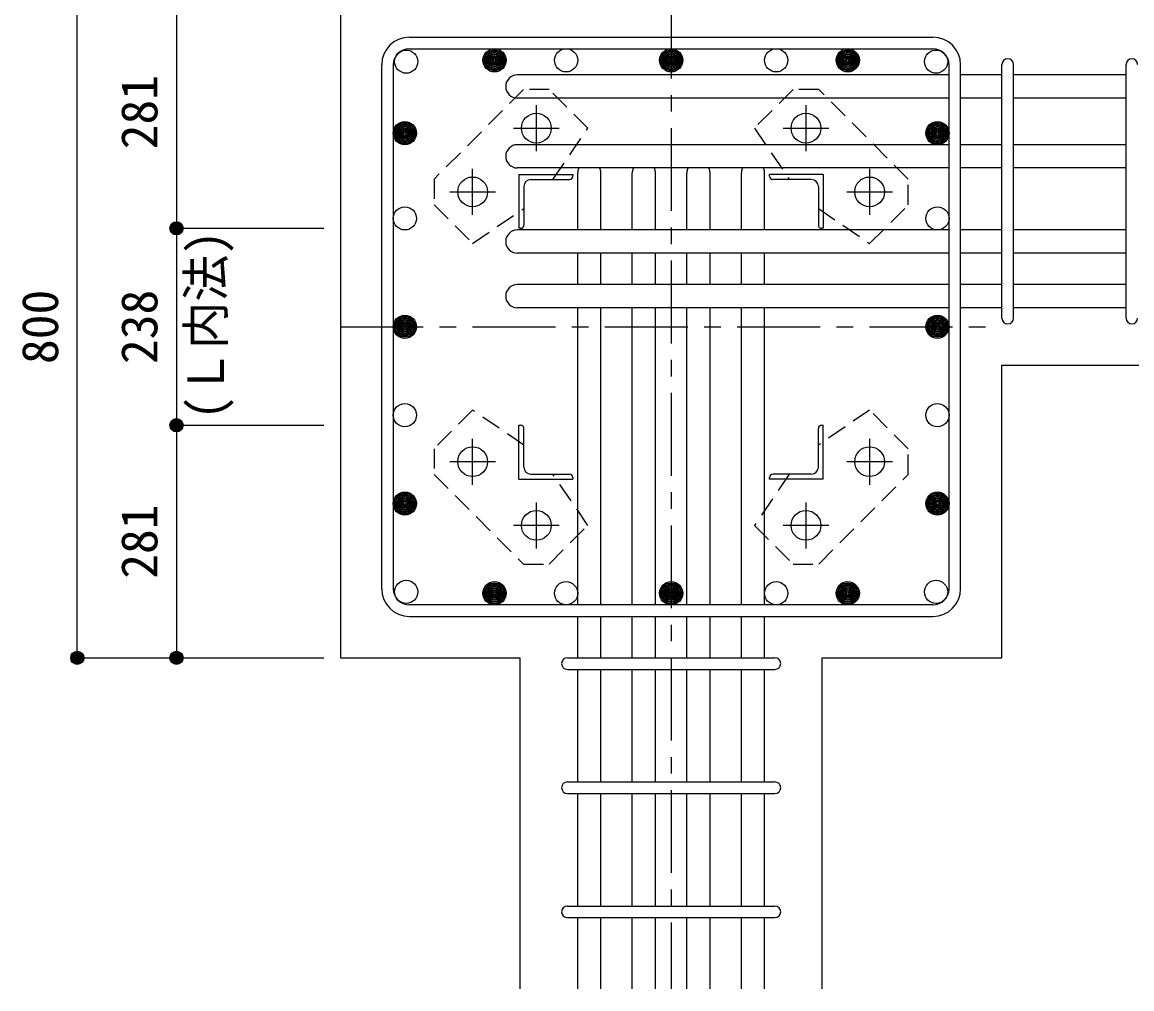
# Model space of a CAD drawing. Units: millimetres, scale not verified. Extents: x -3982 to 3969, y -2797 to 2801.
# Drawn here: x -416 to 925, y 994 to 2162 of the extents above; entities that cross this region are included whole.
import ezdxf
from ezdxf.enums import TextEntityAlignment as Align

# ---------------------------------------------------------------- set-up
doc = ezdxf.new("R2010")
doc.units = ezdxf.units.MM
doc.header["$LTSCALE"] = 20
doc.header["$PDMODE"] = 32
doc.header["$PDSIZE"] = 10
doc.linetypes.add('CHAIN1', pattern=[8, 5, -1, 1, -1])
doc.linetypes.add('DASHED1', pattern=[1.8, 1.2, -0.6])
for name, color, linetype in [('6-1_躯体線', 2, 'Continuous'), ('6-2_A.Bolt_', 4, 'Continuous'), ('6-3_柱型主筋', 4, 'Continuous'), ('6-4_フープ', 7, 'Continuous'), ('6-5_梁主筋', 7, 'Continuous'), ('6-6_S.T.P.', 7, 'Continuous'), ('6-9_プレート', 4, 'DASHED1'), ('6-D_寸法', 4, 'Continuous')]:
    doc.layers.add(name, color=color, linetype=linetype)
doc.styles.add('ＭＳ ゴシック', font='')
doc.styles.get('ＭＳ ゴシック').set_extended_font_data('MS Gothic')

msp = doc.modelspace()

# ---------------------------------------------------------------- linework, layer by layer
at = {"layer": '6-1_躯体線'}
for p, q in [((-31.71, 2194.12), (-31.71, 1394.12)), ((768.29, 1747.62), (1168.29, 1747.62)), ((768.29, 1394.12), (768.29, 1747.62)), ((-31.71, 1394.12), (185.79, 1394.12)), ((185.79, 994.12), (185.79, 1394.12)), ((550.79, 994.12), (550.79, 1394.12)), ((550.79, 1394.12), (768.29, 1394.12))]:
    msp.add_line(p, q, dxfattribs=at)
at = {"layer": '6-2_A.Bolt_', "linetype": 'CHAIN1'}
for p, q in [((205.29, 2006.42), (205.29, 2061.92)), ((531.29, 2061.92), (531.29, 2006.42)), ((177.49, 2034.12), (232.99, 2034.12)), ((503.59, 2034.12), (559.09, 2034.12)), ((128.29, 1929.42), (128.29, 1984.92)), ((608.29, 1984.92), (608.29, 1929.42)), ((100.49, 1957.12), (155.99, 1957.12)), ((580.59, 1957.12), (636.09, 1957.12)), ((128.29, 1603.32), (128.29, 1658.82)), ((608.29, 1658.82), (608.29, 1603.32)), ((155.99, 1631.12), (100.49, 1631.12)), ((636.09, 1631.12), (580.59, 1631.12)), ((205.29, 1526.32), (205.29, 1581.82)), ((531.29, 1581.82), (531.29, 1526.32)), ((232.99, 1554.12), (177.49, 1554.12)), ((559.09, 1554.12), (503.59, 1554.12))]:
    msp.add_line(p, q, dxfattribs=at)
at = {"layer": '6-2_A.Bolt_'}
for p, q in [((184.29, 1978.12), (249.29, 1978.12)), ((184.29, 1978.12), (184.29, 1913.12)), ((249.29, 1978.12), (249.29, 1976.12)), ((552.29, 1978.12), (487.29, 1978.12)), ((487.29, 1976.12), (487.29, 1978.12)), ((552.29, 1978.12), (552.29, 1913.12)), ((190.29, 1963.62), (190.29, 1917.12)), ((198.79, 1972.12), (245.29, 1972.12)), ((537.79, 1972.12), (491.29, 1972.12)), ((546.29, 1963.62), (546.29, 1917.12)), ((186.29, 1913.12), (184.29, 1913.12)), ((552.29, 1913.12), (550.29, 1913.12)), ((184.29, 1675.12), (186.29, 1675.12)), ((184.29, 1610.12), (184.29, 1675.12)), ((190.29, 1624.62), (190.29, 1671.12)), ((546.29, 1624.62), (546.29, 1671.12)), ((550.29, 1675.12), (552.29, 1675.12)), ((552.29, 1610.12), (552.29, 1675.12)), ((184.29, 1610.12), (249.29, 1610.12)), ((198.79, 1616.12), (245.29, 1616.12)), ((249.29, 1612.12), (249.29, 1610.12)), ((487.29, 1610.12), (487.29, 1612.12)), ((552.29, 1610.12), (487.29, 1610.12)), ((537.79, 1616.12), (491.29, 1616.12))]:
    msp.add_line(p, q, dxfattribs=at)
at = {"layer": '6-2_A.Bolt_', "color": 3}
for centre in [(205.29, 2034.12), (531.29, 2034.12), (128.29, 1957.12), (608.29, 1957.12), (128.29, 1631.12), (608.29, 1631.12), (205.29, 1554.12), (531.29, 1554.12)]:
    msp.add_circle(centre, 18, dxfattribs=at)
at = {"layer": '6-2_A.Bolt_'}
for centre, radius, start, end in [((245.29, 1976.12), 4, 270, 0), ((491.29, 1976.12), 4, 180, 270), ((198.79, 1963.62), 8.5, 90, 180), ((537.79, 1963.62), 8.5, 0, 90), ((186.29, 1917.12), 4, 270, 0), ((550.29, 1917.12), 4, 180, 270), ((186.29, 1671.12), 4, 0, 90), ((550.29, 1671.12), 4, 90, 180), ((198.79, 1624.62), 8.5, 180, 270), ((537.79, 1624.62), 8.5, 270, 0), ((245.29, 1612.12), 4, 0, 90), ((491.29, 1612.12), 4, 90, 180)]:
    msp.add_arc(centre, radius, start, end, dxfattribs=at)
at = {"layer": '6-3_柱型主筋', "color": 3}
for centre in [(47.9, 2114.51), (154.69, 2116.12), (241.29, 2116.12), (368.29, 2116.12), (495.29, 2116.12), (581.89, 2116.12), (688.68, 2114.51), (46.29, 2028.12), (690.29, 2028.12), (46.29, 1925.12), (690.29, 1925.12), (46.29, 1794.12), (46.29, 1794.12), (690.29, 1794.12), (690.29, 1794.12), (46.29, 1687.32), (690.29, 1687.32), (46.29, 1580.52), (690.29, 1580.52), (47.9, 1473.74), (154.69, 1472.12), (241.29, 1472.12), (368.29, 1472.12), (495.29, 1472.12), (581.89, 1472.12), (688.68, 1473.74)]:
    msp.add_circle(centre, 14, dxfattribs=at)
at = {"layer": '6-3_柱型主筋'}
for centre, radius in [((154.69, 2116.12), 14), ((154.69, 2116.12), 12.6), ((154.69, 2116.12), 11.2), ((154.69, 2116.12), 9.8), ((154.69, 2116.12), 8.4), ((154.69, 2116.12), 7), ((154.69, 2116.12), 5.6), ((154.69, 2116.12), 4.2), ((368.29, 2116.12), 14), ((368.29, 2116.12), 12.6), ((368.29, 2116.12), 11.2), ((368.29, 2116.12), 9.8), ((368.29, 2116.12), 8.4), ((368.29, 2116.12), 7), ((368.29, 2116.12), 5.6), ((368.29, 2116.12), 4.2), ((581.89, 2116.12), 14), ((581.89, 2116.12), 12.6), ((581.89, 2116.12), 11.2), ((581.89, 2116.12), 9.8), ((581.89, 2116.12), 8.4), ((581.89, 2116.12), 7), ((581.89, 2116.12), 5.6), ((581.89, 2116.12), 4.2), ((154.69, 2116.12), 2.8), ((154.69, 2116.12), 1.4), ((368.29, 2116.12), 2.8), ((368.29, 2116.12), 1.4), ((581.89, 2116.12), 2.8), ((581.89, 2116.12), 1.4), ((46.29, 2028.12), 14), ((46.29, 2028.12), 12.6), ((690.29, 2028.12), 14), ((690.29, 2028.12), 12.6), ((46.29, 2028.12), 11.2), ((46.29, 2028.12), 9.8), ((46.29, 2028.12), 8.4), ((46.29, 2028.12), 7), ((46.29, 2028.12), 5.6), ((46.29, 2028.12), 4.2), ((46.29, 2028.12), 2.8), ((46.29, 2028.12), 1.4), ((690.29, 2028.12), 11.2), ((690.29, 2028.12), 9.8), ((690.29, 2028.12), 8.4), ((690.29, 2028.12), 7), ((690.29, 2028.12), 5.6), ((690.29, 2028.12), 4.2), ((690.29, 2028.12), 2.8), ((690.29, 2028.12), 1.4), ((46.29, 1794.12), 14), ((46.29, 1794.12), 12.6), ((46.29, 1794.12), 11.2), ((46.29, 1794.12), 9.8), ((46.29, 1794.12), 8.4), ((46.29, 1794.12), 7), ((46.29, 1794.12), 5.6), ((46.29, 1794.12), 4.2), ((690.29, 1794.12), 14), ((690.29, 1794.12), 12.6), ((690.29, 1794.12), 11.2), ((690.29, 1794.12), 9.8), ((690.29, 1794.12), 8.4), ((690.29, 1794.12), 7), ((690.29, 1794.12), 5.6), ((690.29, 1794.12), 4.2), ((46.29, 1794.12), 2.8), ((46.29, 1794.12), 1.4), ((690.29, 1794.12), 2.8), ((690.29, 1794.12), 1.4), ((46.29, 1580.52), 14), ((46.29, 1580.52), 12.6), ((46.29, 1580.52), 11.2), ((46.29, 1580.52), 9.8), ((46.29, 1580.52), 8.4), ((46.29, 1580.52), 7), ((46.29, 1580.52), 5.6), ((46.29, 1580.52), 4.2), ((46.29, 1580.52), 2.8), ((690.29, 1580.52), 14), ((690.29, 1580.52), 12.6), ((690.29, 1580.52), 11.2), ((690.29, 1580.52), 9.8), ((690.29, 1580.52), 8.4), ((690.29, 1580.52), 7), ((690.29, 1580.52), 5.6), ((690.29, 1580.52), 4.2), ((690.29, 1580.52), 2.8), ((46.29, 1580.52), 1.4), ((690.29, 1580.52), 1.4), ((154.69, 1472.12), 14), ((154.69, 1472.12), 12.6), ((154.69, 1472.12), 11.2), ((154.69, 1472.12), 9.8), ((154.69, 1472.12), 8.4), ((154.69, 1472.12), 7), ((154.69, 1472.12), 5.6), ((154.69, 1472.12), 4.2), ((368.29, 1472.12), 14), ((368.29, 1472.12), 12.6), ((368.29, 1472.12), 11.2), ((368.29, 1472.12), 9.8), ((368.29, 1472.12), 8.4), ((368.29, 1472.12), 7), ((368.29, 1472.12), 5.6), ((368.29, 1472.12), 4.2), ((581.89, 1472.12), 14), ((581.89, 1472.12), 12.6), ((581.89, 1472.12), 11.2), ((581.89, 1472.12), 9.8), ((581.89, 1472.12), 8.4), ((581.89, 1472.12), 7), ((581.89, 1472.12), 5.6), ((581.89, 1472.12), 4.2), ((154.69, 1472.12), 2.8), ((154.69, 1472.12), 1.4), ((368.29, 1472.12), 2.8), ((368.29, 1472.12), 1.4), ((581.89, 1472.12), 2.8), ((581.89, 1472.12), 1.4)]:
    msp.add_circle(centre, radius, dxfattribs=at)
at = {"layer": '6-4_フープ'}
for p, q in [((51.79, 2144.12), (684.79, 2144.12)), ((51.79, 2130.12), (684.79, 2130.12)), ((18.29, 1477.62), (18.29, 2110.62)), ((32.29, 2110.62), (32.29, 1477.62)), ((704.29, 1477.62), (704.29, 2110.62)), ((718.29, 1477.62), (718.29, 2110.62)), ((684.79, 1458.12), (51.79, 1458.12)), ((51.79, 1444.12), (684.79, 1444.12))]:
    msp.add_line(p, q, dxfattribs=at)
for centre, radius, start, end in [((51.79, 2110.62), 33.5, 90, 180), ((684.79, 2110.62), 33.5, 0, 90), ((51.79, 2110.62), 19.5, 90, 180), ((684.79, 2110.62), 19.5, 0, 90), ((51.79, 1477.62), 33.5, 180, 270), ((51.79, 1477.62), 19.5, 180, 270), ((684.79, 1477.62), 33.5, 270, 0), ((684.79, 1477.62), 19.5, 270, 0)]:
    msp.add_arc(centre, radius, start, end, dxfattribs=at)
at = {"layer": '6-5_梁主筋'}
for p, q in [((704.29, 2098.51), (182.29, 2098.51)), ((768.29, 2098.51), (718.29, 2098.51)), ((918.29, 2098.51), (782.29, 2098.51)), ((704.29, 2070.51), (182.29, 2070.51)), ((768.29, 2070.51), (718.29, 2070.51)), ((918.29, 2070.51), (782.29, 2070.51)), ((704.29, 2014.12), (182.29, 2014.12)), ((768.29, 2014.12), (718.29, 2014.12)), ((918.29, 2014.12), (782.29, 2014.12)), ((704.29, 1986.12), (182.29, 1986.12)), ((768.29, 1986.12), (718.29, 1986.12)), ((918.29, 1986.12), (782.29, 1986.12)), ((255.29, 1911.12), (255.29, 1980.12)), ((283.29, 1911.12), (283.29, 1980.12)), ((321.29, 1911.12), (321.29, 1980.12)), ((349.29, 1911.12), (349.29, 1980.12)), ((387.29, 1911.12), (387.29, 1980.12)), ((415.29, 1911.12), (415.29, 1980.12)), ((453.29, 1911.12), (453.29, 1980.12)), ((481.29, 1911.12), (481.29, 1980.12)), ((704.29, 1911.12), (182.29, 1911.12)), ((768.29, 1911.12), (718.29, 1911.12)), ((918.29, 1911.12), (782.29, 1911.12)), ((704.29, 1883.12), (182.29, 1883.12)), ((255.29, 1845.12), (255.29, 1883.12)), ((283.29, 1845.12), (283.29, 1883.12)), ((321.29, 1845.12), (321.29, 1883.12)), ((349.29, 1845.12), (349.29, 1883.12)), ((387.29, 1845.12), (387.29, 1883.12)), ((415.29, 1845.12), (415.29, 1883.12)), ((453.29, 1845.12), (453.29, 1883.12)), ((481.29, 1845.12), (481.29, 1883.12)), ((768.29, 1883.12), (718.29, 1883.12)), ((918.29, 1883.12), (782.29, 1883.12)), ((704.29, 1845.12), (182.29, 1845.12)), ((768.29, 1845.12), (718.29, 1845.12)), ((918.29, 1845.12), (782.29, 1845.12)), ((704.29, 1817.12), (182.29, 1817.12)), ((255.29, 1458.12), (255.29, 1817.12)), ((283.29, 1458.12), (283.29, 1817.12)), ((321.29, 1458.12), (321.29, 1817.12)), ((349.29, 1458.12), (349.29, 1817.12)), ((387.29, 1458.12), (387.29, 1817.12)), ((415.29, 1458.12), (415.29, 1817.12)), ((453.29, 1458.12), (453.29, 1817.12)), ((481.29, 1458.12), (481.29, 1817.12)), ((768.29, 1817.12), (718.29, 1817.12)), ((918.29, 1817.12), (782.29, 1817.12)), ((255.29, 1394.12), (255.29, 1444.12)), ((283.29, 1394.12), (283.29, 1444.12)), ((321.29, 1394.12), (321.29, 1444.12)), ((349.29, 1394.12), (349.29, 1444.12)), ((387.29, 1394.12), (387.29, 1444.12)), ((415.29, 1394.12), (415.29, 1444.12)), ((453.29, 1394.12), (453.29, 1444.12)), ((481.29, 1394.12), (481.29, 1444.12)), ((255.29, 1244.12), (255.29, 1380.12)), ((283.29, 1244.12), (283.29, 1380.12)), ((321.29, 1244.12), (321.29, 1380.12)), ((349.29, 1244.12), (349.29, 1380.12)), ((387.29, 1244.12), (387.29, 1380.12)), ((415.29, 1244.12), (415.29, 1380.12)), ((453.29, 1244.12), (453.29, 1380.12)), ((481.29, 1244.12), (481.29, 1380.12)), ((255.29, 1094.12), (255.29, 1230.12)), ((283.29, 1094.12), (283.29, 1230.12)), ((321.29, 1094.12), (321.29, 1230.12)), ((349.29, 1094.12), (349.29, 1230.12)), ((387.29, 1094.12), (387.29, 1230.12)), ((415.29, 1094.12), (415.29, 1230.12)), ((453.29, 1094.12), (453.29, 1230.12)), ((481.29, 1094.12), (481.29, 1230.12)), ((255.29, 994.12), (255.29, 1080.12)), ((283.29, 994.12), (283.29, 1080.12)), ((321.29, 994.12), (321.29, 1080.12)), ((349.29, 994.12), (349.29, 1080.12)), ((387.29, 994.12), (387.29, 1080.12)), ((415.29, 994.12), (415.29, 1080.12)), ((453.29, 994.12), (453.29, 1080.12)), ((481.29, 994.12), (481.29, 1080.12))]:
    msp.add_line(p, q, dxfattribs=at)
for centre in [(182.29, 2084.51), (182.29, 2000.12), (182.29, 1897.12), (182.29, 1831.12)]:
    msp.add_arc(centre, 14, 90, 270, dxfattribs=at)
at = {"layer": '6-5_梁主筋', "linetype": 'DASHED1'}
for centre, start, end in [((269.29, 1980.12), 154.62536, 180), ((269.29, 1980.12), 0, 25.37464), ((335.29, 1980.12), 154.62536, 180), ((335.29, 1980.12), 0, 25.37464), ((401.29, 1980.12), 154.62536, 180), ((401.29, 1980.12), 0, 25.37464), ((467.29, 1980.12), 154.62536, 180), ((467.29, 1980.12), 0, 25.37464)]:
    msp.add_arc(centre, 14, start, end, dxfattribs=at)
at = {"layer": '6-6_S.T.P.'}
for p, q in [((768.29, 1804.62), (768.29, 2111.01)), ((782.29, 1804.62), (782.29, 2111.01)), ((918.29, 1804.62), (918.29, 2111.01)), ((242.79, 1394.12), (493.79, 1394.12)), ((242.79, 1380.12), (493.79, 1380.12)), ((242.79, 1244.12), (493.79, 1244.12)), ((242.79, 1230.12), (493.79, 1230.12)), ((242.79, 1094.12), (493.79, 1094.12)), ((242.79, 1080.12), (493.79, 1080.12))]:
    msp.add_line(p, q, dxfattribs=at)
for centre, start, end in [((775.29, 2111.01), 0, 180), ((775.29, 2111.01), 0, 180), ((775.29, 2111.01), 0, 180), ((775.29, 2111.01), 0, 180), ((925.29, 2111.01), 0, 180), ((775.29, 1804.62), 180, 0), ((775.29, 1804.62), 180, 0), ((775.29, 1804.62), 180, 0), ((775.29, 1804.62), 180, 0), ((925.29, 1804.62), 180, 0), ((242.79, 1387.12), 90, 270), ((242.79, 1387.12), 90, 270), ((242.79, 1387.12), 90, 270), ((242.79, 1387.12), 90, 270), ((493.79, 1387.12), 270, 90), ((493.79, 1387.12), 270, 90), ((493.79, 1387.12), 270, 90), ((493.79, 1387.12), 270, 90), ((242.79, 1237.12), 90, 270), ((493.79, 1237.12), 270, 90), ((242.79, 1087.12), 90, 270), ((493.79, 1087.12), 270, 90)]:
    msp.add_arc(centre, 7, start, end, dxfattribs=at)
at = {"layer": '6-9_プレート'}
for points in [[(189.79, 2080.82), (81.59, 1972.62), (81.59, 1941.52), (128.29, 1894.82), (190.29, 1937.12)], [(225.39, 1972.12), (267.59, 2034.12), (220.89, 2080.82), (189.79, 2080.82)], [(654.99, 1972.62), (546.79, 2080.82), (515.69, 2080.82), (468.99, 2034.12), (511.29, 1972.12)], [(546.29, 1937.02), (608.29, 1894.82), (654.99, 1941.52), (654.99, 1972.62)], [(190.29, 1651.22), (128.29, 1693.42), (81.59, 1646.72), (81.59, 1615.62)], [(546.79, 1507.42), (654.99, 1615.62), (654.99, 1646.72), (608.29, 1693.42), (546.29, 1651.12)], [(81.59, 1615.62), (189.79, 1507.42), (220.89, 1507.42), (267.59, 1554.12), (225.29, 1616.12)], [(511.19, 1616.12), (468.99, 1554.12), (515.69, 1507.42), (546.79, 1507.42)]]:
    msp.add_lwpolyline(points, dxfattribs=at)
at = {"layer": '6-D_寸法'}
for p, q in [((-349.74, 1394.12), (-349.74, 2194.12)), ((-229.74, 2194.12), (-229.74, 1913.12)), ((-229.74, 1913.12), (-51.71, 1913.12)), ((-229.74, 1913.12), (-229.74, 1675.12)), ((-229.74, 1675.12), (-51.71, 1675.12)), ((-349.74, 1394.12), (-229.74, 1394.12)), ((-229.74, 1394.12), (-51.71, 1394.12)), ((-229.74, 1394.12), (-51.71, 1394.12)), ((-229.74, 1394.12), (-51.71, 1394.12)), ((-229.74, 1394.12), (-51.71, 1394.12)), ((-229.74, 1394.12), (-51.71, 1394.12)), ((-229.74, 1394.12), (-51.71, 1394.12)), ((-229.74, 1394.12), (-51.71, 1394.12))]:
    msp.add_line(p, q, dxfattribs=at)
at = {"layer": '6-D_寸法', "linetype": 'CHAIN1'}
for p, q in [((368.29, 2194.12), (368.29, 994.12)), ((-31.71, 1794.12), (768.29, 1794.12))]:
    msp.add_line(p, q, dxfattribs=at)
at = {"layer": '6-D_寸法'}
for points in [[(-229.74, 1675.12), (-229.74, 1394.12), (-51.71, 1394.12)], [(-349.74, 1394.12), (-229.74, 1394.12), (-51.71, 1394.12)], [(-349.74, 1394.12), (-229.74, 1394.12), (-51.71, 1394.12)]]:
    msp.add_lwpolyline(points, dxfattribs=at)
for centre, radius in [((-229.74, 1913.12), 8), ((-229.74, 1913.12), 7.2), ((-229.74, 1913.12), 6.4), ((-229.74, 1913.12), 5.6), ((-229.74, 1913.12), 4.8), ((-229.74, 1913.12), 4), ((-229.74, 1913.12), 3.2), ((-229.74, 1913.12), 2.4), ((-229.74, 1913.12), 1.6), ((-229.74, 1913.12), 0.8), ((-229.74, 1675.12), 8), ((-229.74, 1675.12), 7.2), ((-229.74, 1675.12), 6.4), ((-229.74, 1675.12), 5.6), ((-229.74, 1675.12), 4.8), ((-229.74, 1675.12), 4), ((-229.74, 1675.12), 3.2), ((-229.74, 1675.12), 2.4), ((-229.74, 1675.12), 1.6), ((-229.74, 1675.12), 0.8), ((-349.74, 1394.12), 8), ((-349.74, 1394.12), 7.2), ((-349.74, 1394.12), 6.4), ((-349.74, 1394.12), 5.6), ((-349.74, 1394.12), 4.8), ((-349.74, 1394.12), 4), ((-349.74, 1394.12), 3.2), ((-349.74, 1394.12), 2.4), ((-349.74, 1394.12), 1.6), ((-229.74, 1394.12), 8), ((-229.74, 1394.12), 7.2), ((-229.74, 1394.12), 6.4), ((-229.74, 1394.12), 5.6), ((-229.74, 1394.12), 4.8), ((-229.74, 1394.12), 4), ((-229.74, 1394.12), 3.2), ((-229.74, 1394.12), 2.4), ((-229.74, 1394.12), 1.6), ((-349.74, 1394.12), 0.8), ((-229.74, 1394.12), 0.8)]:
    msp.add_circle(centre, radius, dxfattribs=at)
at = {"layer": '6-D_寸法', "color": 7}
for p in [(-229.74, 1913.12), (-229.74, 1675.12), (-349.74, 1394.12), (-229.74, 1394.12)]:
    msp.add_point(p, dxfattribs=at)

# ---------------------------------------------------------------- texts
at = {"layer": '6-D_寸法', "style": 'ＭＳ ゴシック'}
for s, p in [('281', (-239.74, 2008.62)), ('800', (-359.74, 1749.12)), ('238', (-239.74, 1749.12)), ('281', (-239.74, 1489.62))]:
    msp.add_text(s, height=43.99, rotation=90, dxfattribs=at).set_placement(p, align=Align.BOTTOM_LEFT)
at = {"layer": '6-D_寸法', "style": 'ＭＳ ゴシック', "width": 0.95}
msp.add_text('(Ｌ内法)', height=43.99, rotation=90, dxfattribs=at).set_placement((-159.25, 1682.02), align=Align.BOTTOM_LEFT)

doc.saveas('drawing.dxf')
